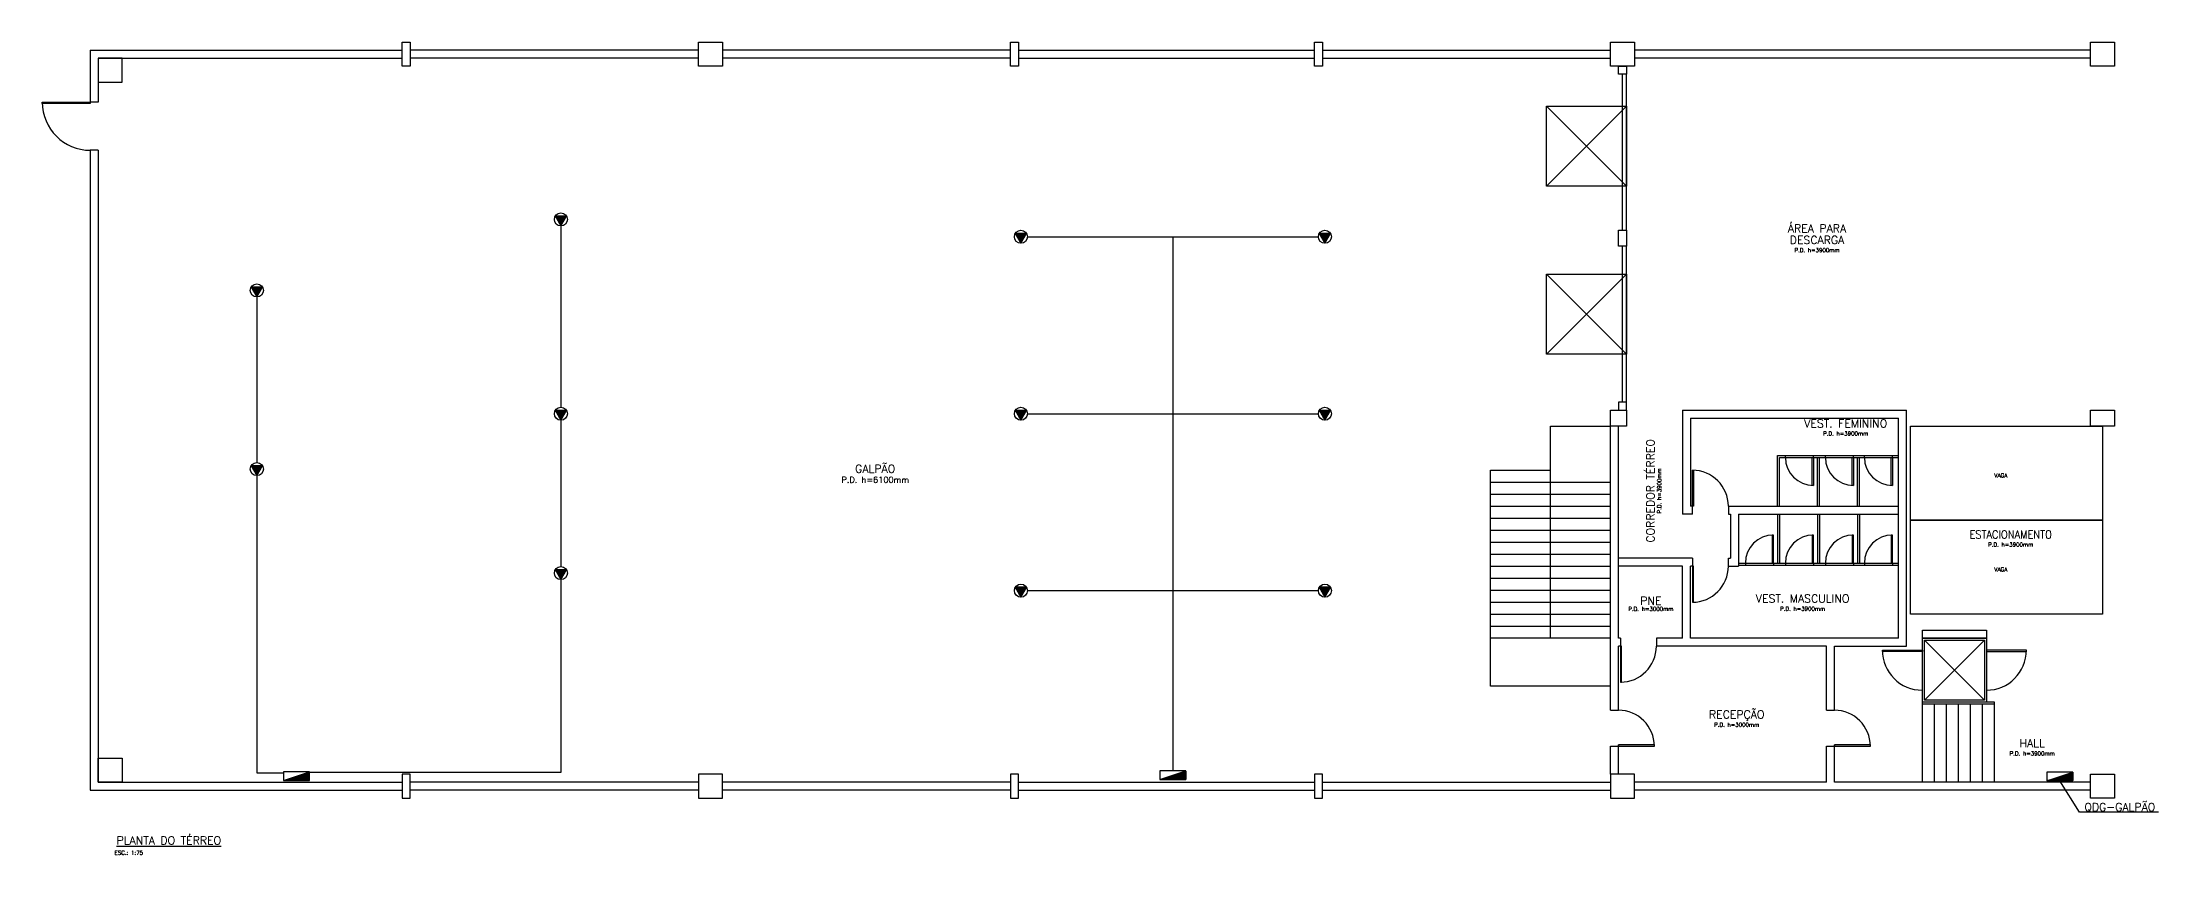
# Model space of a CAD drawing. Header units: millimetres. Extents: x 5241 to 92615, y 2757 to 23071.
# Drawn here: x 5241 to 58149, y 2757 to 23071 of the extents above; entities that cross this region are included whole.
import ezdxf
from ezdxf.enums import TextEntityAlignment as Align

# ---------------------------------------------------------------- set-up
doc = ezdxf.new("R2010")
doc.units = ezdxf.units.MM
doc.layers.add('Esquadria', color=8, linetype='Continuous')
doc.layers.add('TEXTO', color=7, linetype='Continuous')
doc.styles.add('ROMANS', font='romans')

# ---------------------------------------------------------------- blocks, each defined once
blk = doc.blocks.new('A$C72994786')
for p, q in [((3.77, 3.05, 1.51), (0.29, 3.07, 1.51)), ((0.29, 3.07, 1.51), (2.02, 0.02, 1.51)), ((3.74, 3.04, 1.51), (0.32, 3.05, 1.51)), ((0.32, 3.05, 1.51), (2.02, 0.05, 1.51)), ((3.71, 3.02, 1.51), (0.35, 3.03, 1.51)), ((0.35, 3.03, 1.51), (2.02, 0.08, 1.51)), ((3.68, 3, 1.51), (0.38, 3.01, 1.51)), ((0.38, 3.01, 1.51), (2.02, 0.12, 1.51)), ((3.65, 2.99, 1.51), (0.41, 3, 1.51)), ((0.41, 3, 1.51), (2.02, 0.15, 1.51)), ((3.62, 2.97, 1.51), (0.44, 2.98, 1.51)), ((0.44, 2.98, 1.51), (2.02, 0.19, 1.51)), ((3.59, 2.95, 1.51), (0.47, 2.96, 1.51)), ((0.47, 2.96, 1.51), (2.02, 0.22, 1.51)), ((3.58, 2.95, 1.51), (0.48, 2.96, 1.51)), ((0.48, 2.96, 1.51), (2.02, 0.24, 1.51)), ((3.56, 2.93, 1.51), (0.5, 2.94, 1.51)), ((0.5, 2.94, 1.51), (2.02, 0.27, 1.51)), ((3.54, 2.92, 1.51), (0.52, 2.93, 1.51)), ((0.52, 2.93, 1.51), (2.02, 0.29, 1.51)), ((3.52, 2.91, 1.51), (0.54, 2.92, 1.51)), ((0.54, 2.92, 1.51), (2.02, 0.31, 1.51)), ((3.5, 2.9, 1.51), (0.56, 2.91, 1.51)), ((0.56, 2.91, 1.51), (2.02, 0.33, 1.51)), ((3.48, 2.89, 1.51), (0.58, 2.9, 1.51)), ((0.58, 2.9, 1.51), (2.02, 0.36, 1.51)), ((3.46, 2.88, 1.51), (0.6, 2.89, 1.51)), ((0.6, 2.89, 1.51), (2.02, 0.38, 1.51)), ((3.44, 2.87, 1.51), (0.62, 2.88, 1.51)), ((0.62, 2.88, 1.51), (2.02, 0.4, 1.51)), ((3.42, 2.86, 1.51), (0.64, 2.87, 1.51)), ((0.64, 2.87, 1.51), (2.02, 0.42, 1.51)), ((3.4, 2.84, 1.51), (0.66, 2.85, 1.51)), ((0.66, 2.85, 1.51), (2.02, 0.45, 1.51)), ((3.38, 2.83, 1.51), (0.68, 2.84, 1.51)), ((0.68, 2.84, 1.51), (2.02, 0.47, 1.51)), ((3.36, 2.82, 1.51), (0.7, 2.83, 1.51)), ((0.7, 2.83, 1.51), (2.02, 0.49, 1.51)), ((3.34, 2.81, 1.51), (0.72, 2.82, 1.51)), ((0.72, 2.82, 1.51), (2.02, 0.52, 1.51)), ((3.32, 2.8, 1.51), (0.73, 2.81, 1.51)), ((0.73, 2.81, 1.51), (2.02, 0.54, 1.51)), ((3.31, 2.79, 1.51), (0.75, 2.8, 1.51)), ((0.75, 2.8, 1.51), (2.02, 0.56, 1.51)), ((3.29, 2.78, 1.51), (0.77, 2.79, 1.51)), ((0.77, 2.79, 1.51), (2.02, 0.58, 1.51)), ((3.27, 2.77, 1.51), (0.79, 2.77, 1.51)), ((0.79, 2.77, 1.51), (2.02, 0.61, 1.51)), ((3.25, 2.76, 1.51), (0.81, 2.76, 1.51)), ((0.81, 2.76, 1.51), (2.02, 0.63, 1.51)), ((3.23, 2.74, 1.51), (0.83, 2.75, 1.51)), ((0.83, 2.75, 1.51), (2.02, 0.65, 1.51)), ((3.21, 2.73, 1.51), (0.85, 2.74, 1.51)), ((0.85, 2.74, 1.51), (2.02, 0.67, 1.51)), ((3.19, 2.72, 1.51), (0.87, 2.73, 1.51)), ((0.87, 2.73, 1.51), (2.02, 0.7, 1.51)), ((3.17, 2.71, 1.51), (0.89, 2.72, 1.51)), ((0.89, 2.72, 1.51), (2.02, 0.72, 1.51)), ((3.15, 2.7, 1.51), (0.91, 2.71, 1.51)), ((0.91, 2.71, 1.51), (2.02, 0.74, 1.51)), ((3.13, 2.69, 1.51), (0.93, 2.7, 1.51)), ((0.93, 2.7, 1.51), (2.02, 0.76, 1.51)), ((3.11, 2.68, 1.51), (0.95, 2.68, 1.51)), ((0.95, 2.68, 1.51), (2.02, 0.79, 1.51)), ((3.09, 2.67, 1.51), (0.97, 2.67, 1.51)), ((0.97, 2.67, 1.51), (2.02, 0.81, 1.51)), ((3.07, 2.65, 1.51), (0.99, 2.66, 1.51)), ((0.99, 2.66, 1.51), (2.02, 0.83, 1.51)), ((3.05, 2.64, 1.51), (1.01, 2.65, 1.51)), ((1.01, 2.65, 1.51), (2.02, 0.86, 1.51)), ((3.03, 2.63, 1.51), (1.03, 2.64, 1.51)), ((1.03, 2.64, 1.51), (2.02, 0.88, 1.51)), ((3.01, 2.62, 1.51), (1.04, 2.63, 1.51)), ((1.04, 2.63, 1.51), (2.02, 0.9, 1.51)), ((2.99, 2.61, 1.51), (1.06, 2.62, 1.51)), ((1.06, 2.62, 1.51), (2.02, 0.92, 1.51)), ((2.98, 2.6, 1.51), (1.08, 2.6, 1.51)), ((1.08, 2.6, 1.51), (2.02, 0.95, 1.51)), ((2.96, 2.59, 1.51), (1.1, 2.59, 1.51)), ((1.1, 2.59, 1.51), (2.02, 0.97, 1.51)), ((2.94, 2.58, 1.51), (1.12, 2.58, 1.51)), ((1.12, 2.58, 1.51), (2.02, 0.99, 1.51)), ((2.92, 2.57, 1.51), (1.14, 2.57, 1.51)), ((1.14, 2.57, 1.51), (2.02, 1.01, 1.51)), ((2.9, 2.55, 1.51), (1.16, 2.56, 1.51)), ((1.16, 2.56, 1.51), (2.02, 1.04, 1.51)), ((2.88, 2.54, 1.51), (1.18, 2.55, 1.51)), ((1.18, 2.55, 1.51), (2.02, 1.06, 1.51)), ((2.86, 2.53, 1.51), (1.2, 2.54, 1.51)), ((1.2, 2.54, 1.51), (2.02, 1.08, 1.51)), ((2.84, 2.52, 1.51), (1.22, 2.53, 1.51)), ((1.22, 2.53, 1.51), (2.02, 1.11, 1.51)), ((2.82, 2.51, 1.51), (1.24, 2.51, 1.51)), ((1.24, 2.51, 1.51), (2.02, 1.13, 1.51)), ((2.8, 2.5, 1.51), (1.26, 2.5, 1.51)), ((1.26, 2.5, 1.51), (2.02, 1.15, 1.51)), ((2.78, 2.49, 1.51), (1.28, 2.49, 1.51)), ((1.28, 2.49, 1.51), (2.02, 1.17, 1.51)), ((2.76, 2.48, 1.51), (1.3, 2.48, 1.51)), ((1.3, 2.48, 1.51), (2.02, 1.2, 1.51)), ((2.74, 2.46, 1.51), (1.32, 2.47, 1.51)), ((1.32, 2.47, 1.51), (2.02, 1.22, 1.51)), ((2.72, 2.45, 1.51), (1.33, 2.46, 1.51)), ((1.33, 2.46, 1.51), (2.02, 1.24, 1.51)), ((2.7, 2.44, 1.51), (1.35, 2.45, 1.51)), ((1.35, 2.45, 1.51), (2.02, 1.26, 1.51)), ((2.68, 2.43, 1.51), (1.37, 2.44, 1.51)), ((1.37, 2.44, 1.51), (2.02, 1.29, 1.51)), ((2.66, 2.42, 1.51), (1.39, 2.42, 1.51)), ((1.39, 2.42, 1.51), (2.02, 1.31, 1.51)), ((2.64, 2.41, 1.51), (1.41, 2.41, 1.51)), ((1.41, 2.41, 1.51), (2.02, 1.33, 1.51)), ((2.63, 2.4, 1.51), (1.43, 2.4, 1.51)), ((1.43, 2.4, 1.51), (2.02, 1.35, 1.51)), ((2.61, 2.39, 1.51), (1.45, 2.39, 1.51)), ((1.45, 2.39, 1.51), (2.02, 1.38, 1.51)), ((2.59, 2.37, 1.51), (1.47, 2.38, 1.51)), ((1.47, 2.38, 1.51), (2.02, 1.4, 1.51)), ((2.57, 2.36, 1.51), (1.49, 2.37, 1.51)), ((1.49, 2.37, 1.51), (2.02, 1.42, 1.51)), ((2.55, 2.35, 1.51), (1.51, 2.36, 1.51)), ((1.51, 2.36, 1.51), (2.02, 1.45, 1.51)), ((2.53, 2.34, 1.51), (1.53, 2.34, 1.51)), ((1.53, 2.34, 1.51), (2.02, 1.47, 1.51)), ((2.51, 2.33, 1.51), (1.55, 2.33, 1.51)), ((1.55, 2.33, 1.51), (2.03, 1.49, 1.51)), ((2.49, 2.32, 1.51), (1.57, 2.32, 1.51)), ((1.57, 2.32, 1.51), (2.03, 1.51, 1.51)), ((2.47, 2.31, 1.51), (1.59, 2.31, 1.51)), ((1.59, 2.31, 1.51), (2.03, 1.54, 1.51)), ((2.45, 2.3, 1.51), (1.61, 2.3, 1.51)), ((1.61, 2.3, 1.51), (2.03, 1.56, 1.51)), ((2.43, 2.29, 1.51), (1.62, 2.29, 1.51)), ((1.62, 2.29, 1.51), (2.03, 1.58, 1.51)), ((2.41, 2.27, 1.51), (1.64, 2.28, 1.51)), ((1.64, 2.28, 1.51), (2.03, 1.6, 1.51)), ((2.39, 2.26, 1.51), (1.66, 2.27, 1.51)), ((1.66, 2.27, 1.51), (2.03, 1.63, 1.51)), ((2.37, 2.25, 1.51), (1.68, 2.25, 1.51)), ((1.68, 2.25, 1.51), (2.03, 1.65, 1.51)), ((2.35, 2.24, 1.51), (1.7, 2.24, 1.51)), ((1.7, 2.24, 1.51), (2.03, 1.67, 1.51)), ((2.33, 2.23, 1.51), (1.72, 2.23, 1.51)), ((1.72, 2.23, 1.51), (2.03, 1.69, 1.51)), ((2.31, 2.22, 1.51), (1.74, 2.22, 1.51)), ((1.74, 2.22, 1.51), (2.03, 1.72, 1.51)), ((2.3, 2.21, 1.51), (1.76, 2.21, 1.51)), ((1.76, 2.21, 1.51), (2.03, 1.74, 1.51)), ((2.28, 2.2, 1.51), (1.78, 2.2, 1.51)), ((1.78, 2.2, 1.51), (2.03, 1.76, 1.51)), ((2.26, 2.18, 1.51), (1.8, 2.19, 1.51)), ((1.8, 2.19, 1.51), (2.03, 1.79, 1.51)), ((2.24, 2.17, 1.51), (1.82, 2.17, 1.51)), ((1.82, 2.17, 1.51), (2.03, 1.81, 1.51)), ((2.22, 2.16, 1.51), (1.84, 2.16, 1.51)), ((1.84, 2.16, 1.51), (2.03, 1.83, 1.51)), ((2.2, 2.15, 1.51), (1.86, 2.15, 1.51)), ((1.86, 2.15, 1.51), (2.03, 1.85, 1.51)), ((2.18, 2.14, 1.51), (1.88, 2.14, 1.51)), ((1.88, 2.14, 1.51), (2.03, 1.88, 1.51)), ((2.16, 2.13, 1.51), (1.9, 2.13, 1.51)), ((1.9, 2.13, 1.51), (2.03, 1.9, 1.51)), ((2.14, 2.12, 1.51), (1.92, 2.12, 1.51)), ((1.92, 2.12, 1.51), (2.03, 1.92, 1.51)), ((2.12, 2.11, 1.51), (1.93, 2.11, 1.51)), ((1.93, 2.11, 1.51), (2.03, 1.94, 1.51)), ((2.1, 2.1, 1.51), (1.95, 2.1, 1.51)), ((1.95, 2.1, 1.51), (2.03, 1.97, 1.51)), ((2.08, 2.08, 1.51), (1.97, 2.08, 1.51)), ((1.97, 2.08, 1.51), (2.03, 1.99, 1.51)), ((2.06, 2.07, 1.51), (1.99, 2.07, 1.51)), ((1.99, 2.07, 1.51), (2.03, 2.01, 1.51)), ((2.04, 2.06, 1.51), (2.01, 2.06, 1.51)), ((2.01, 2.06, 1.51), (2.03, 2.03, 1.51)), ((2.02, 0.02, 1.51), (3.77, 3.05, 1.51)), ((2.02, 0.05, 1.51), (3.74, 3.04, 1.51)), ((2.02, 0.08, 1.51), (3.71, 3.02, 1.51)), ((2.02, 0.12, 1.51), (3.68, 3, 1.51)), ((2.02, 0.15, 1.51), (3.65, 2.99, 1.51)), ((2.02, 0.19, 1.51), (3.62, 2.97, 1.51)), ((2.02, 0.22, 1.51), (3.59, 2.95, 1.51)), ((2.02, 0.24, 1.51), (3.58, 2.95, 1.51)), ((2.02, 0.27, 1.51), (3.56, 2.93, 1.51)), ((2.02, 0.29, 1.51), (3.54, 2.92, 1.51)), ((2.02, 0.31, 1.51), (3.52, 2.91, 1.51)), ((2.02, 0.33, 1.51), (3.5, 2.9, 1.51)), ((2.02, 0.36, 1.51), (3.48, 2.89, 1.51)), ((2.02, 0.38, 1.51), (3.46, 2.88, 1.51)), ((2.02, 0.4, 1.51), (3.44, 2.87, 1.51)), ((2.02, 0.42, 1.51), (3.42, 2.86, 1.51)), ((2.02, 0.45, 1.51), (3.4, 2.84, 1.51)), ((2.02, 0.47, 1.51), (3.38, 2.83, 1.51)), ((2.02, 0.49, 1.51), (3.36, 2.82, 1.51)), ((2.02, 0.52, 1.51), (3.34, 2.81, 1.51)), ((2.02, 0.54, 1.51), (3.32, 2.8, 1.51)), ((2.02, 0.56, 1.51), (3.31, 2.79, 1.51)), ((2.02, 0.58, 1.51), (3.29, 2.78, 1.51)), ((2.02, 0.61, 1.51), (3.27, 2.77, 1.51)), ((2.02, 0.63, 1.51), (3.25, 2.76, 1.51)), ((2.02, 0.65, 1.51), (3.23, 2.74, 1.51)), ((2.02, 0.67, 1.51), (3.21, 2.73, 1.51)), ((2.02, 0.7, 1.51), (3.19, 2.72, 1.51)), ((2.02, 0.72, 1.51), (3.17, 2.71, 1.51)), ((2.02, 0.74, 1.51), (3.15, 2.7, 1.51)), ((2.02, 0.76, 1.51), (3.13, 2.69, 1.51)), ((2.02, 0.79, 1.51), (3.11, 2.68, 1.51)), ((2.02, 0.81, 1.51), (3.09, 2.67, 1.51)), ((2.02, 0.83, 1.51), (3.07, 2.65, 1.51)), ((2.02, 0.86, 1.51), (3.05, 2.64, 1.51)), ((2.02, 0.88, 1.51), (3.03, 2.63, 1.51)), ((2.02, 0.9, 1.51), (3.01, 2.62, 1.51)), ((2.02, 0.92, 1.51), (2.99, 2.61, 1.51)), ((2.02, 0.95, 1.51), (2.98, 2.6, 1.51)), ((2.02, 0.97, 1.51), (2.96, 2.59, 1.51)), ((2.02, 0.99, 1.51), (2.94, 2.58, 1.51)), ((2.02, 1.01, 1.51), (2.92, 2.57, 1.51)), ((2.02, 1.04, 1.51), (2.9, 2.55, 1.51)), ((2.02, 1.06, 1.51), (2.88, 2.54, 1.51)), ((2.02, 1.08, 1.51), (2.86, 2.53, 1.51)), ((2.02, 1.11, 1.51), (2.84, 2.52, 1.51)), ((2.02, 1.13, 1.51), (2.82, 2.51, 1.51)), ((2.02, 1.15, 1.51), (2.8, 2.5, 1.51)), ((2.02, 1.17, 1.51), (2.78, 2.49, 1.51)), ((2.02, 1.2, 1.51), (2.76, 2.48, 1.51)), ((2.02, 1.22, 1.51), (2.74, 2.46, 1.51)), ((2.02, 1.24, 1.51), (2.72, 2.45, 1.51)), ((2.02, 1.26, 1.51), (2.7, 2.44, 1.51)), ((2.02, 1.29, 1.51), (2.68, 2.43, 1.51)), ((2.02, 1.31, 1.51), (2.66, 2.42, 1.51)), ((2.02, 1.33, 1.51), (2.64, 2.41, 1.51)), ((2.02, 1.35, 1.51), (2.63, 2.4, 1.51)), ((2.02, 1.13, 1.51), (2.02, 1.13, 1.51)), ((2.02, 1.38, 1.51), (2.61, 2.39, 1.51)), ((2.02, 1.4, 1.51), (2.59, 2.37, 1.51)), ((2.02, 1.42, 1.51), (2.57, 2.36, 1.51)), ((2.02, 1.45, 1.51), (2.55, 2.35, 1.51)), ((2.02, 1.47, 1.51), (2.53, 2.34, 1.51)), ((2.03, 1.49, 1.51), (2.51, 2.33, 1.51)), ((2.03, 1.51, 1.51), (2.49, 2.32, 1.51)), ((2.03, 1.54, 1.51), (2.47, 2.31, 1.51)), ((2.03, 1.56, 1.51), (2.45, 2.3, 1.51)), ((2.03, 1.58, 1.51), (2.43, 2.29, 1.51)), ((2.03, 1.6, 1.51), (2.41, 2.27, 1.51)), ((2.03, 1.63, 1.51), (2.39, 2.26, 1.51)), ((2.03, 1.65, 1.51), (2.37, 2.25, 1.51)), ((2.03, 1.67, 1.51), (2.35, 2.24, 1.51)), ((2.03, 1.69, 1.51), (2.33, 2.23, 1.51)), ((2.03, 1.72, 1.51), (2.31, 2.22, 1.51)), ((2.03, 1.74, 1.51), (2.3, 2.21, 1.51)), ((2.03, 1.76, 1.51), (2.28, 2.2, 1.51)), ((2.03, 1.79, 1.51), (2.26, 2.18, 1.51)), ((2.03, 1.81, 1.51), (2.24, 2.17, 1.51)), ((2.03, 1.83, 1.51), (2.22, 2.16, 1.51)), ((2.03, 1.85, 1.51), (2.2, 2.15, 1.51)), ((2.03, 1.88, 1.51), (2.18, 2.14, 1.51)), ((2.03, 1.9, 1.51), (2.16, 2.13, 1.51)), ((2.03, 1.92, 1.51), (2.14, 2.12, 1.51)), ((2.03, 1.94, 1.51), (2.12, 2.11, 1.51)), ((2.03, 1.97, 1.51), (2.1, 2.1, 1.51)), ((2.03, 1.99, 1.51), (2.08, 2.08, 1.51)), ((2.03, 2.01, 1.51), (2.06, 2.07, 1.51)), ((2.03, 2.03, 1.51), (2.04, 2.06, 1.51)), ((2.03, 2.06, 1.51), (2.03, 2.06, 1.51)), ((2.03, 2.06, 1.51), (2.03, 2.06, 1.51))]:
    blk.add_line(p, q)
blk.add_circle((2.02, 2.02, 1.51), 2.02)
at = {"style": 'ROMANS', "flags": 1}
for tag, p in [('RES', (1.86, 1.58, 1.51)), ('POT', (1.87, 2.33, 1.51)), ('FIX', (1.87, 1.96, 1.51))]:
    blk.add_attdef(tag, p, '', height=0.114, rotation=359.81014, dxfattribs=at)
blk = doc.blocks.new('A$C565832A9')
blk.add_line((0, 0, -1.83), (8, 2.67, -1.83))
at = {"elevation": -1.83}
for points in [[(0, 0), (8, 0), (8, 2.67), (0, 2.67)], [(0.25, 0.04), (7.96, 2.61), (7.96, 0.04)], [(0.49, 0.08), (7.92, 2.56), (7.92, 0.08)], [(0.74, 0.12), (7.88, 2.5), (7.88, 0.12)], [(0.99, 0.16), (7.84, 2.44), (7.84, 0.16)], [(1.23, 0.2), (7.8, 2.39), (7.8, 0.2)], [(1.48, 0.24), (7.76, 2.33), (7.76, 0.24)], [(1.73, 0.28), (7.72, 2.28), (7.72, 0.28)], [(1.97, 0.32), (7.68, 2.22), (7.68, 0.32)], [(2.22, 0.36), (7.64, 2.17), (7.64, 0.36)], [(2.46, 0.4), (7.6, 2.11), (7.6, 0.4)], [(2.71, 0.44), (7.56, 2.06), (7.56, 0.44)], [(2.96, 0.48), (7.52, 2), (7.52, 0.48)], [(3.2, 0.52), (7.48, 1.95), (7.48, 0.52)], [(3.45, 0.56), (7.44, 1.89), (7.44, 0.56)], [(3.7, 0.6), (7.4, 1.83), (7.4, 0.6)], [(3.94, 0.64), (7.36, 1.78), (7.36, 0.64)], [(4.19, 0.68), (7.32, 1.72), (7.32, 0.68)], [(4.44, 0.72), (7.28, 1.67), (7.28, 0.72)], [(4.68, 0.76), (7.24, 1.61), (7.24, 0.76)], [(4.93, 0.8), (7.2, 1.56), (7.2, 0.8)], [(5.18, 0.84), (7.16, 1.5), (7.16, 0.84)], [(5.42, 0.88), (7.12, 1.45), (7.12, 0.88)], [(5.67, 0.92), (7.08, 1.39), (7.08, 0.92)], [(5.92, 0.96), (7.04, 1.33), (7.04, 0.96)], [(6.16, 1), (7, 1.28), (7, 1)], [(6.41, 1.04), (6.96, 1.22), (6.96, 1.04)], [(6.66, 1.08), (6.92, 1.17), (6.92, 1.08)]]:
    blk.add_lwpolyline(points, close=True, dxfattribs=at)

msp = doc.modelspace()

# ---------------------------------------------------------------- linework, layer by layer
for p, q in [((6441, 22871), (14241, 22871)), ((6441, 22871), (6441, 21571)), ((21641, 22871), (14441, 22871)), ((29441, 22871), (22241, 22871)), ((29641, 22871), (37041, 22871)), ((37241, 22871), (44441, 22871)), ((56441, 22871), (45041, 22871)), ((6641, 22671), (14241, 22671)), ((6641, 22671), (6641, 21571)), ((21641, 22671), (14441, 22671)), ((29441, 22671), (22241, 22671)), ((29641, 22671), (37041, 22671)), ((37241, 22671), (44441, 22671)), ((44741, 18371), (44741, 22271)), ((44841, 18371), (44841, 22271)), ((56441, 22671), (45041, 22671)), ((6641, 21571), (6441, 21571)), ((6641, 20371), (6441, 20371)), ((6441, 20371), (6441, 4371)), ((6641, 20371), (6641, 4571)), ((18205, 18480, 270), (18205, 13949, 270)), ((29868, 18210, 270), (37141, 18210, 270)), ((33505, 18210, 270), (33505, 13785, 270)), ((44741, 14071), (44741, 17971)), ((44841, 14071), (44841, 17971)), ((10605, 16703, 270), (10605, 12563, 270)), ((29868, 13785, 270), (37141, 13785, 270)), ((33505, 13785, 270), (33505, 9360, 270)), ((46241, 13871), (51841, 13871)), ((46241, 13871), (46241, 11271)), ((51841, 7971), (51841, 13871)), ((18205, 13621, 270), (18205, 9963, 270)), ((42941, 13471), (44441, 13471)), ((42941, 8171), (42941, 13471)), ((44441, 6371), (44441, 13471)), ((44641, 8171), (44641, 13471)), ((46441, 13671), (51641, 13671)), ((46441, 13671), (46441, 11471)), ((51641, 8171), (51641, 13671)), ((48616, 11471), (48616, 12741)), ((48616, 12741), (51641, 12741)), ((48816, 12691), (48816, 12741)), ((49516, 12691), (49516, 12741)), ((49816, 12691), (49816, 12741)), ((50516, 12691), (50516, 12741)), ((50791, 12691), (50791, 12741)), ((51491, 12691), (51491, 12741)), ((10605, 12236, 270), (10605, 4808, 270)), ((41441, 6971), (41441, 12371)), ((41441, 12371), (42941, 12371)), ((48666, 11471), (48666, 12691)), ((48666, 12691), (51641, 12691)), ((48816, 12683), (48816, 12691)), ((49616, 11471), (49616, 12691)), ((49666, 11471), (49666, 12691)), ((49816, 12683), (49816, 12691)), ((50616, 11471), (50616, 12691)), ((50666, 11471), (50666, 12691)), ((50791, 12683), (50791, 12691)), ((41441, 12071), (42941, 12071)), ((41441, 11771), (42941, 11771)), ((42941, 12071), (44441, 12071)), ((42941, 11771), (44441, 11771)), ((41441, 11471), (42941, 11471)), ((41441, 11171), (42941, 11171)), ((42941, 11471), (44441, 11471)), ((42941, 11171), (44441, 11171)), ((46491, 11271), (46241, 11271)), ((46491, 11471), (46441, 11471)), ((46491, 11271), (46491, 11471)), ((47391, 11471), (51641, 11471)), ((47391, 11471), (47391, 11271)), ((47391, 11271), (47441, 11271)), ((47441, 11271), (47441, 10171)), ((47641, 11271), (47641, 9971)), ((47641, 11271), (51641, 11271)), ((48616, 11271), (48616, 10051)), ((48666, 11271), (48666, 10051)), ((49616, 11271), (49616, 10051)), ((49666, 11271), (49666, 10051)), ((50616, 11271), (50616, 10051)), ((50666, 11271), (50666, 10051)), ((41441, 10871), (42941, 10871)), ((42941, 10871), (44441, 10871)), ((41441, 10571), (42941, 10571)), ((41441, 10271), (42941, 10271)), ((42941, 10571), (44441, 10571)), ((42941, 10271), (44441, 10271)), ((46491, 10171), (44641, 10171)), ((46491, 10171), (46491, 9971)), ((47391, 9971), (47391, 10171)), ((47391, 10171), (47441, 10171)), ((47816, 10060), (47816, 10051)), ((48816, 10060), (48816, 10051)), ((49816, 10060), (49816, 10051)), ((50791, 10060), (50791, 10051)), ((18205, 9636, 270), (18205, 4815, 270)), ((41441, 9971), (42941, 9971)), ((41441, 9671), (42941, 9671)), ((42941, 9971), (44441, 9971)), ((42941, 9671), (44441, 9671)), ((46241, 9971), (44641, 9971)), ((46241, 8171), (46241, 9971)), ((46441, 8171), (46441, 9971)), ((46491, 9971), (46441, 9971)), ((47391, 9971), (47641, 9971)), ((47641, 10051), (51641, 10051)), ((47641, 10001), (51641, 10001)), ((47816, 10051), (47816, 10001)), ((48516, 10051), (48516, 10001)), ((48816, 10051), (48816, 10001)), ((49516, 10051), (49516, 10001)), ((49816, 10051), (49816, 10001)), ((50516, 10051), (50516, 10001)), ((50791, 10051), (50791, 10001)), ((51491, 10051), (51491, 10001)), ((29868, 9360, 270), (37141, 9360, 270)), ((33505, 9360, 270), (33505, 4860, 270)), ((41441, 9371), (42941, 9371)), ((41441, 9071), (42941, 9071)), ((42941, 9371), (44441, 9371)), ((42941, 9071), (44441, 9071)), ((41441, 8771), (42941, 8771)), ((41441, 8471), (42941, 8471)), ((42941, 8771), (44441, 8771)), ((42941, 8471), (44441, 8471)), ((44441, 8171), (41441, 8171)), ((44691, 8171), (44641, 8171)), ((44721, 7971), (44641, 7971)), ((44641, 6371), (44641, 7971)), ((44691, 8171), (44691, 7971)), ((46241, 8171), (45591, 8171)), ((45591, 8171), (45591, 7971)), ((49841, 7971), (45591, 7971)), ((51641, 8171), (46441, 8171)), ((49841, 6371), (49841, 7971)), ((50041, 7971), (51841, 7971)), ((50041, 6371), (50041, 7971)), ((44441, 6971), (41441, 6971)), ((44441, 6371), (44641, 6371)), ((49841, 6371), (50041, 6371)), ((52241, 4571), (52241, 6571)), ((54041, 6571), (52241, 6571)), ((54041, 6521), (52241, 6521)), ((52541, 4571), (52541, 6521)), ((52841, 4571), (52841, 6521)), ((53141, 4571), (53141, 6521)), ((53441, 4571), (53441, 6521)), ((53741, 4571), (53741, 6521)), ((54041, 4571), (54041, 6571)), ((44441, 4771), (44441, 5471)), ((44441, 5471), (44641, 5471)), ((44641, 4771), (44641, 5501)), ((49841, 4571), (49841, 5471)), ((49841, 5471), (50041, 5471)), ((50041, 4571), (50041, 5501)), ((10605, 4808, 270), (11270, 4808, 270)), ((18205, 4815, 270), (11918, 4815, -148)), ((6441, 4371), (14241, 4371)), ((6641, 4571), (14241, 4571)), ((21641, 4571), (14441, 4571)), ((21641, 4371), (14441, 4371)), ((29441, 4571), (22241, 4571)), ((29441, 4371), (22241, 4371)), ((29641, 4571), (37041, 4571)), ((29641, 4371), (37041, 4371)), ((37241, 4571), (44441, 4571)), ((37241, 4371), (44441, 4371)), ((49841, 4571), (45041, 4571)), ((56441, 4371), (45041, 4371)), ((56441, 4571), (50041, 4571)), ((56174, 3820), (55678, 4607)), ((58149, 3820), (56174, 3820))]:
    msp.add_line(p, q)
for points in [[(14241, 22471), (14241, 23071), (14441, 23071), (14441, 22471)], [(21641, 22471), (21641, 23071), (22241, 23071), (22241, 22471)], [(29441, 22471), (29441, 23071), (29641, 23071), (29641, 22471)], [(37041, 22471), (37041, 23071), (37241, 23071), (37241, 22471)], [(44441, 22471), (44441, 23071), (45041, 23071), (45041, 22471)], [(56441, 22471), (56441, 23071), (57041, 23071), (57041, 22471)], [(6641, 22671), (6641, 22071), (7241, 22071), (7241, 22671)], [(44841, 22471), (44841, 22271), (44641, 22271), (44641, 22471)], [(44841, 21471), (44841, 19471), (42841, 19471), (42841, 21471)], [(44641, 18371), (44841, 18371), (44841, 17971), (44641, 17971)], [(44841, 17271), (44841, 15271), (42841, 15271), (42841, 17271)], [(44441, 13471), (44441, 13871), (44841, 13871), (44841, 13471)], [(44841, 13871), (44841, 14071), (44641, 14071), (44641, 13871)], [(56441, 13471), (56441, 13871), (57041, 13871), (57041, 13471)], [(44691, 7971), (44691, 7071), (44721, 7071), (44721, 7971)], [(52241, 8171), (52241, 8371), (53841, 8371), (53841, 8171)], [(52241, 6571), (52241, 8171), (53841, 8171), (53841, 6571)], [(52291, 6621), (52291, 8121), (53791, 8121), (53791, 6621)], [(6641, 4571), (6641, 5171), (7241, 5171), (7241, 4571)], [(14241, 4771), (14241, 4171), (14441, 4171), (14441, 4771)], [(21641, 4771), (21641, 4171), (22241, 4171), (22241, 4771)], [(29441, 4771), (29441, 4171), (29641, 4171), (29641, 4771)], [(37041, 4771), (37041, 4171), (37241, 4171), (37241, 4771)], [(44441, 4771), (44441, 4171), (45041, 4171), (45041, 4771)], [(56441, 4171), (56441, 4771), (57041, 4771), (57041, 4171)]]:
    msp.add_lwpolyline(points, close=True)
msp.add_arc((44691, 7971), 900, 270, 0)
at = {"layer": 'Esquadria'}
for p, q in [((42841, 21471), (44841, 19471)), ((42841, 19471), (44841, 21471)), ((42841, 17271), (44841, 15271)), ((42841, 15271), (44841, 17271)), ((53791, 8121), (52291, 6621)), ((52291, 8121), (53791, 6621))]:
    msp.add_line(p, q, dxfattribs=at)
at = {"layer": 'Esquadria', "flags": 128}
for points in [[(6441, 21571), (6441, 21541), (5241, 21541), (5241, 21571)], [(46491, 11471), (46491, 12371), (46521, 12371), (46521, 11471)], [(49516, 12691), (49516, 11991), (49486, 11991), (49486, 12691)], [(50516, 12691), (50516, 11991), (50486, 11991), (50486, 12691)], [(51491, 12691), (51491, 11991), (51461, 11991), (51461, 12691)], [(48516, 10051), (48516, 10751), (48486, 10751), (48486, 10051)], [(49516, 10051), (49516, 10751), (49486, 10751), (49486, 10051)], [(50516, 10051), (50516, 10751), (50486, 10751), (50486, 10051)], [(51491, 10051), (51491, 10751), (51461, 10751), (51461, 10051)], [(46491, 9971), (46491, 9071), (46521, 9071), (46521, 9971)], [(52241, 7871), (52241, 7841), (51241, 7841), (51241, 7871)], [(53841, 7871), (53841, 7841), (54841, 7841), (54841, 7871)], [(44641, 5471), (45541, 5471), (45541, 5501), (44641, 5501)], [(50041, 5471), (50941, 5471), (50941, 5501), (50041, 5501)]]:
    msp.add_lwpolyline(points, close=True, dxfattribs=at)
at = {"layer": 'Esquadria'}
for points in [[(51941, 11121), (51941, 13471), (56741, 13471), (56741, 11121)], [(51941, 8771), (51941, 11121), (56741, 11121), (56741, 8771)]]:
    msp.add_lwpolyline(points, close=True, dxfattribs=at)
for centre, radius, start, end in [((6441, 21571), 1200, 180, 270), ((46491, 11471), 900, 0, 90), ((49516, 12691), 700, 180, 270), ((50516, 12691), 700, 180, 270), ((51491, 12691), 700, 180, 270), ((48516, 10051), 700, 90, 180), ((49516, 10051), 700, 90, 180), ((50516, 10051), 700, 90, 180), ((51491, 10051), 700, 90, 180), ((46491, 9971), 900, 270, 0), ((52241, 7871), 1000, 180, 270), ((53841, 7871), 1000, 270, 0), ((44641, 5471), 900, 0, 90), ((50041, 5471), 900, 0, 90)]:
    msp.add_arc(centre, radius, start, end, dxfattribs=at)

# ---------------------------------------------------------------- block references
at = {"xscale": 81.00000000000001, "yscale": 81.00000000000001, "zscale": 81.00000000000001}
for name, p in [('A$C72994786', (18041, 18480, 148)), ('A$C72994786', (29541, 18046, 148)), ('A$C72994786', (37141, 18046, 148)), ('A$C72994786', (10441, 16703, 148)), ('A$C72994786', (18041, 13621, 148)), ('A$C72994786', (29541, 13621, 148)), ('A$C72994786', (37141, 13621, 148)), ('A$C72994786', (10441, 12236, 148)), ('A$C72994786', (18041, 9636, 148)), ('A$C72994786', (29541, 9196, 148)), ('A$C72994786', (37141, 9196, 148)), ('A$C565832A9', (11270, 4609)), ('A$C565832A9', (33180, 4635)), ('A$C565832A9', (55355, 4608))]:
    msp.add_blockref(name, p, dxfattribs=at)

# ---------------------------------------------------------------- texts
at = {"layer": 'TEXTO', "style": 'ROMANS'}
for s, height, p in [('ÁREA PARA', 200, (49608, 18451)), ('DESCARGA', 200, (49608, 18129)), ('P.D. h=3900mm', 100, (49608, 17875)), ('VEST. FEMININO', 200, (50325, 13541)), ('P.D. h=3900mm', 100, (50325, 13288)), ('P.D. h=6100mm', 150, (26063, 12133)), ('GALPÃO', 200, (26063, 12433)), ('VAGA', 100, (54203, 12242)), ('P.D. h=3900mm', 100, (54450, 10511)), ('VAGA', 100, (54203, 9892)), ('VEST. MASCULINO', 200, (49248, 9161)), ('P.D. h=3000mm', 100, (45454, 8903)), ('P.D. h=3900mm', 100, (49248, 8908)), ('RECEPÇÃO', 200, (47600, 6261)), ('P.D. h=3000mm', 100, (47600, 6008)), ('P.D. h=3900mm', 100, (54987, 5289)), ('HALL', 200, (54987, 5543)), ('QDG-GALPÃO', 200, (57178, 3965))]:
    msp.add_text(s, height=height, dxfattribs=at).set_placement(p, align=Align.MIDDLE)
for s, height, rotation, p in [('CORREDOR TÉRREO', 200, 90, (45411, 11855)), ('P.D. h=3900mm', 100, 90, (45664, 11855)), ('PNE', 200, 360, (45454, 9109))]:
    msp.add_text(s, height=height, rotation=rotation, dxfattribs=at).set_placement(p, align=Align.MIDDLE)
at = {"layer": 'TEXTO', "style": 'ROMANS', "width": 0.9}
msp.add_text('ESTACIONAMENTO', height=200, dxfattribs=at).set_placement((54450, 10764), align=Align.MIDDLE)
at = {"layer": 'TEXTO', "style": 'ROMANS'}
msp.add_text('%%UPLANTA DO TÉRREO', height=200, rotation=360, dxfattribs=at).set_placement((7096, 3014))
msp.add_text('ESC.: 1:75', height=100, dxfattribs=at).set_placement((7047, 2807), align=Align.MIDDLE_LEFT)

doc.saveas('drawing.dxf')
